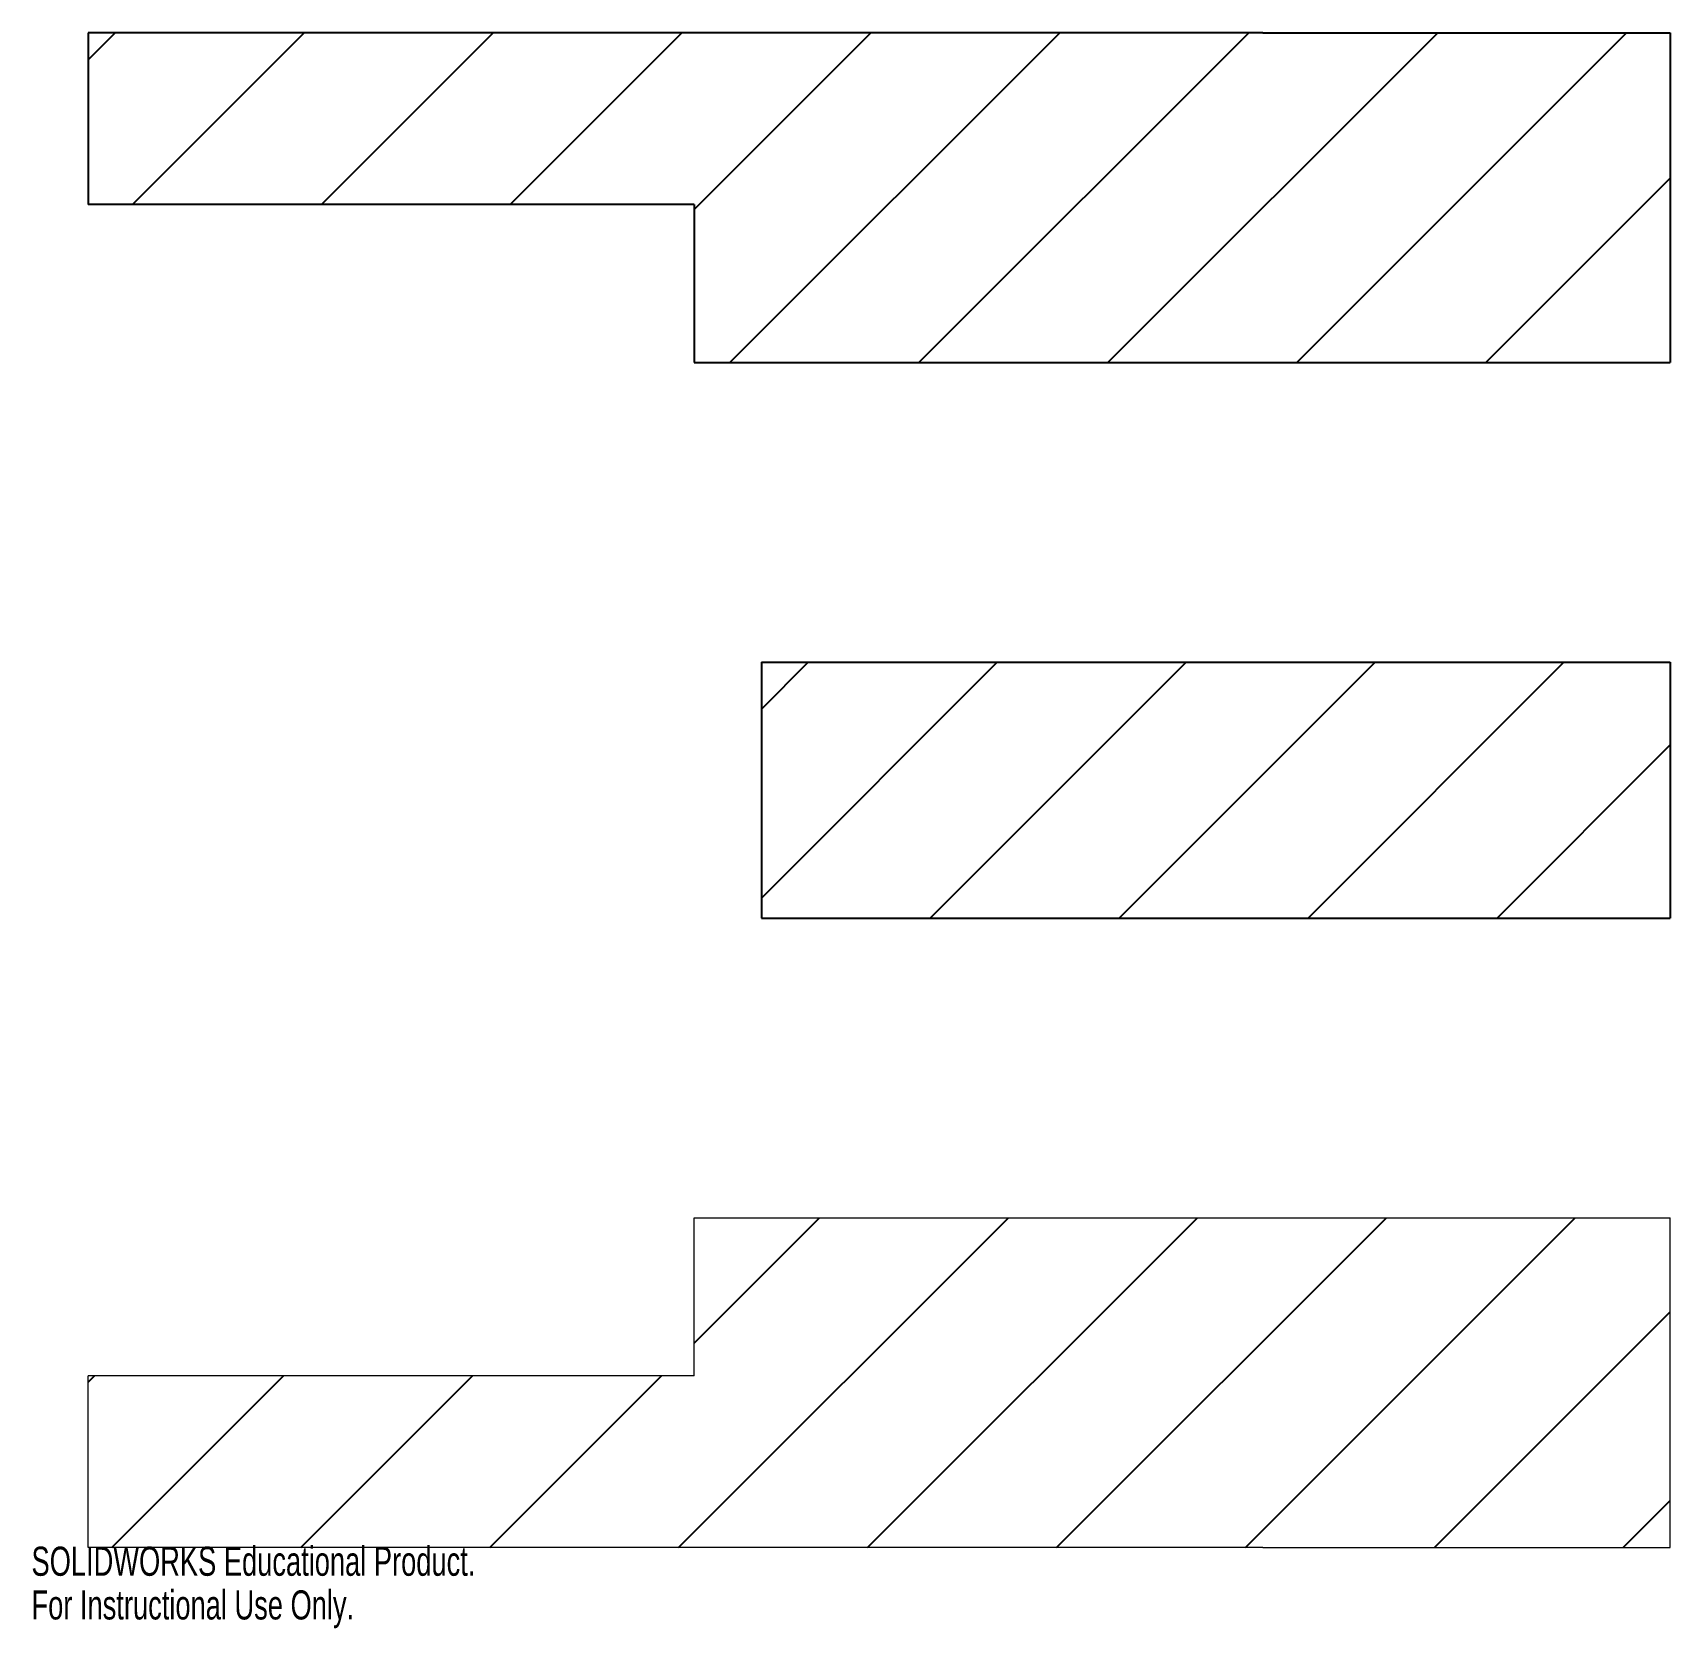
# Model space of a CAD drawing. Header units: millimetres. Extents: x 0 to 4.87, y 0 to 4.74.
import ezdxf

# ---------------------------------------------------------------- set-up
doc = ezdxf.new("R2010")
doc.units = ezdxf.units.MM
doc.layers.add('FORMAT', color=7, linetype='Continuous')
doc.styles.add('SLDTEXTSTYLE0', font='TXT', dxfattribs={"width": 0.7})

msp = doc.modelspace()

# ---------------------------------------------------------------- hatches: boundary and pattern name
at = {"layer": 'FORMAT'}
h = msp.add_hatch(dxfattribs=at)
h.set_pattern_fill('ANSI31', color=256, scale=0.125, style=0)
h.paths.add_polyline_path([(3.6576, 4.7386), (0.1682, 4.7386), (0.1682, 4.2286), (1.9682, 4.2286), (1.9682, 3.7586), (4.8682, 3.7586), (4.8682, 4.7386)], flags=0)
h = msp.add_hatch(dxfattribs=at)
h.set_pattern_fill('ANSI31', color=256, scale=0.125, style=0)
h.paths.add_polyline_path([(4.8682, 2.1086), (4.8682, 2.8686), (2.1682, 2.8686), (2.1682, 2.1086)], flags=0)
h = msp.add_hatch(dxfattribs=at)
h.set_pattern_fill('ANSI31', color=256, scale=0.125, style=0)
h.paths.add_polyline_path([(0.1682, 0.2386), (3.6576, 0.2386), (4.8682, 0.2386), (4.8682, 1.2186), (1.9682, 1.2186), (1.9682, 0.7486), (0.1682, 0.7486)], flags=0)

# ---------------------------------------------------------------- linework, layer by layer
for p, q in [((3.6576, 4.7386), (0.1682, 4.7386)), ((0.1682, 4.7386), (0.1682, 4.2286)), ((3.6576, 4.7386), (4.8682, 4.7386)), ((4.8682, 4.7386), (4.8682, 3.7586)), ((1.9682, 4.2286), (0.1682, 4.2286)), ((1.9682, 4.2286), (1.9682, 3.7586)), ((1.9682, 3.7586), (4.8682, 3.7586)), ((2.1682, 2.8686), (4.8682, 2.8686)), ((2.1682, 2.8686), (2.1682, 2.1086)), ((4.8682, 2.8686), (4.8682, 2.1086)), ((2.1682, 2.1086), (4.8682, 2.1086))]:
    msp.add_line(p, q, dxfattribs=at)
at = {"layer": 'FORMAT', "color": 7, "linetype": 'Continuous', "lineweight": 18}
for p, q in [((1.9682, 1.2186), (4.8682, 1.2186)), ((1.9682, 0.7486), (1.9682, 1.2186)), ((4.8682, 0.2386), (4.8682, 1.2186)), ((0.1682, 0.2386), (0.1682, 0.7486)), ((1.9682, 0.7486), (0.1682, 0.7486)), ((3.6576, 0.2386), (0.1682, 0.2386)), ((3.6576, 0.2386), (4.8682, 0.2386))]:
    msp.add_line(p, q, dxfattribs=at)

# ---------------------------------------------------------------- texts
at = {"color": 7, "linetype": 'Continuous', "char_height": 0.0865, "attachment_point": 1, "style": 'SLDTEXTSTYLE0'}
for s, insert in [('SOLIDWORKS Educational Product.', (0, 0.2413)), ('For Instructional Use Only.', (0, 0.1115))]:
    msp.add_mtext(s, dxfattribs=dict(at, insert=insert))

doc.saveas('drawing.dxf')
